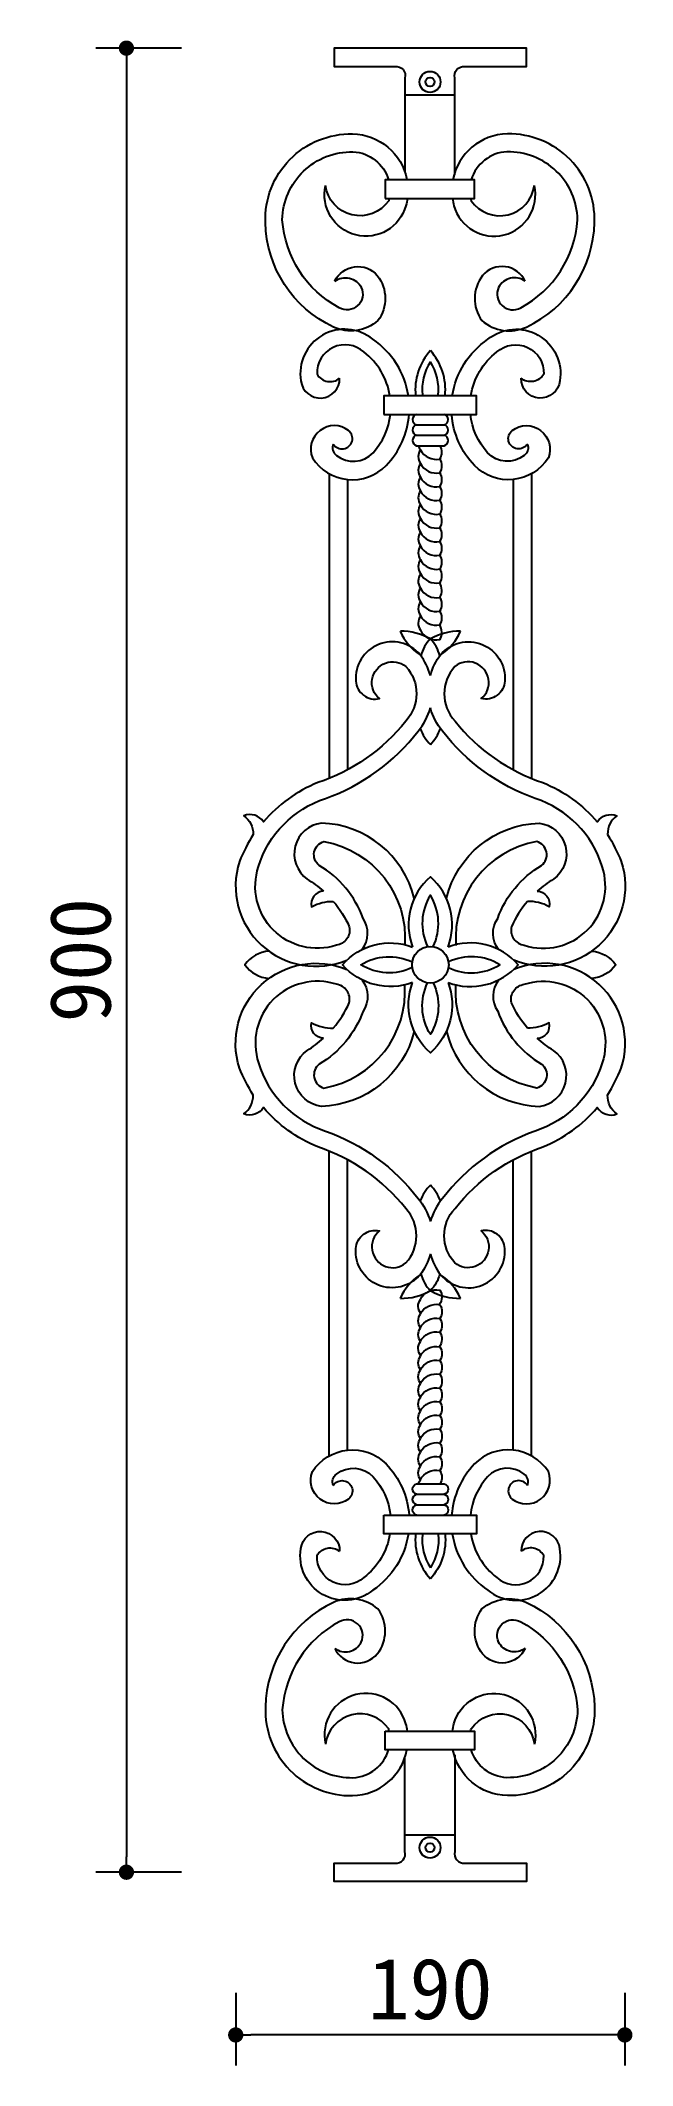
# Model space of a CAD drawing. Extents: x 117 to 408, y 2473 to 3468.
import ezdxf

# ---------------------------------------------------------------- set-up
doc = ezdxf.new("R2010")
doc.units = 0
doc.header["$LTSCALE"] = 0.85
doc.header["$MEASUREMENT"] = 0
doc.header["$PDMODE"] = 3
doc.header["$PDSIZE"] = 15
doc.layers.get('0').update_dxf_attribs({"color": 3, "linetype": 'CONTINUOUS'})
doc.layers.get('DEFPOINTS').update_dxf_attribs({"linetype": 'CONTINUOUS'})
for name, color, linetype in [('3', 3, 'CONTINUOUS'), ('4', 4, 'CONTINUOUS'), ('7', 7, 'CONTINUOUS'), ('F', 4, 'CONTINUOUS')]:
    doc.layers.add(name, color=color, linetype=linetype)
doc.styles.add('HZ', font='')
doc.styles.get("Standard").update_dxf_attribs({"font": 'ISOCP'})
doc.styles.get('HZ').set_extended_font_data('仿宋_GB2312')
doc.dimstyles.new('ISO-25_WS', dxfattribs={"dimscale": 10, "dimtxt": 2.5, "dimasz": 2.5, "dimexe": 1.25, "dimexo": 0.625, "dimtad": 1, "dimdec": 4, "dimtxsty": 'STANDARD', "dimcen": 2.5, "dimazin": 3, "dimtfac": 1, "dimtdec": 4, "dimtmove": 0, "dimatfit": 3, "dimtolj": 1, "dimtzin": 0})

# ---------------------------------------------------------------- blocks, each defined once
blk = doc.blocks.new('_DOT')
at = {"color": 0, "linetype": 'BYBLOCK'}
blk.add_line((-0.5, 0), (-1, 0), dxfattribs=at)
at = {"color": 0, "linetype": 'BYBLOCK', "const_width": 0.5}
blk.add_lwpolyline([(-0.25, 0, 1), (0.25, 0, 1)], format="xyb", close=True, dxfattribs=at)
blk = doc.blocks.new('*D2')
at = {"color": 0, "linetype": 'BYBLOCK'}
for p, q in [((38254.45, -34649.76), (38212.36, -34649.76)), ((38227.36, -34657.26), (38227.36, -35537.99)), ((38254.45, -35545.49), (38212.36, -35545.49))]:
    blk.add_line(p, q, dxfattribs=at)
at = {"layer": 'DEFPOINTS', "color": 0, "linetype": 'BYBLOCK'}
for p in [(38269.45, -34649.76), (38227.36, -35545.49), (38269.45, -35545.49)]:
    blk.add_point(p, dxfattribs=at)
at = {"color": 0, "linetype": 'BYBLOCK', "xscale": 7.5, "yscale": 7.5, "zscale": 7.5}
for p, rotation in [((38227.36, -34649.76), 90), ((38227.36, -35545.49), 270)]:
    blk.add_blockref('_DOT', p, dxfattribs=dict(at, rotation=rotation))
at = {"color": 0, "linetype": 'BYBLOCK', "insert": (38204.86, -35097.63), "char_height": 30, "attachment_point": 5, "rotation": 90, "style": 'HZ'}
blk.add_mtext('\\A1;900', dxfattribs=at)
blk = doc.blocks.new('DOT')
at = {"color": 0, "linetype": 'BYBLOCK'}
blk.add_line((-0.35, 0), (-1, 0), dxfattribs=at)
at = {"color": 0, "linetype": 'BYBLOCK', "const_width": 0.35}
blk.add_lwpolyline([(-0.175, 0, 1), (0.175, 0, 1)], format="xyb", close=True, dxfattribs=at)
blk = doc.blocks.new('*D3')
at = {"color": 0, "linetype": 'BYBLOCK'}
for p, q in [((38281.04, -35604.78), (38281.04, -35640.4)), ((38472.13, -35604.78), (38472.13, -35640.4)), ((38464.63, -35625.4), (38288.54, -35625.4))]:
    blk.add_line(p, q, dxfattribs=at)
at = {"layer": 'DEFPOINTS', "color": 0, "linetype": 'BYBLOCK'}
for p in [(38281.04, -35589.78), (38472.13, -35589.78), (38281.04, -35625.4)]:
    blk.add_point(p, dxfattribs=at)
at = {"color": 0, "linetype": 'BYBLOCK', "xscale": 7.5, "yscale": 7.5, "zscale": 7.5, "rotation": 180}
blk.add_blockref('_DOT', (38281.04, -35625.4), dxfattribs=at)
at = {"color": 0, "linetype": 'BYBLOCK', "xscale": 7.5, "yscale": 7.5, "zscale": 7.5}
blk.add_blockref('_DOT', (38472.13, -35625.4), dxfattribs=at)
at = {"color": 0, "linetype": 'BYBLOCK', "insert": (38376.59, -35602.9), "char_height": 30, "attachment_point": 5, "style": 'HZ'}
blk.add_mtext('\\A1;190', dxfattribs=at)

msp = doc.modelspace()

# ---------------------------------------------------------------- linework, layer by layer
at = {"layer": '3'}
for points in [[(312.33, 3293.58, 0.170211), (308.46, 3309.87)], [(312.33, 2734.04, -0.170211), (308.46, 2717.75)]]:
    msp.add_lwpolyline(points, format="xyb", dxfattribs=at)
for centre in [(308.3, 3447.34), (308.3, 2580.29)]:
    msp.add_circle(centre, 2.18, dxfattribs=at)
for centre, start, end in [((329.75, 3296.21), 147.31191, 185.95106), ((329.75, 2731.42), 174.04894, 212.68809)]:
    msp.add_arc(centre, 25.3, start, end, dxfattribs=at)
at = {"layer": '4'}
for p, q in [((296, 3441.08), (320.51, 3441.08)), ((296, 2586.55), (320.51, 2586.55))]:
    msp.add_line(p, q, dxfattribs=at)
for points in [[(320.51, 3401.72), (320.51, 3449.31, -0.520284), (325.38, 3454.93), (355.63, 3454.93), (355.63, 3463.93), (261.28, 3463.93), (261.28, 3454.93), (291.14, 3454.93, -0.520284), (296, 3449.31), (296, 3403)], [(261.5, 3349.5, -0.548799), (282.42, 3352.21, -0.335671), (282.72, 3330.12, -0.291986), (260.88, 3326.94, -0.284648), (227.45, 3378.26, -0.430748), (270.25, 3421.82, -0.353845), (296.98, 3399.28)], [(355.01, 3349.5, 0.548799), (334.08, 3352.21, 0.335671), (333.79, 3330.12, 0.291986), (355.63, 3326.94, 0.284648), (389.06, 3378.26, 0.430748), (346.26, 3421.82, 0.353845), (319.52, 3399.28)], [(261.5, 3349.5, -0.462354), (274.56, 3346.4, -0.72332), (263.7, 3336.42, -0.257953), (235.77, 3379.66, -0.41448), (270.44, 3412.99, -0.323179), (287.92, 3399.28)], [(355.01, 3349.5, 0.462354), (341.94, 3346.4, 0.72332), (352.81, 3336.42, 0.257953), (380.74, 3379.66, 0.41448), (346.06, 3412.99, 0.323179), (328.58, 3399.28)], [(297.21, 3390.15, -0.032972), (296.47, 3386.56, -0.977912), (256.96, 3396.51)], [(288.27, 3390.15, -0.015409), (287.99, 3389.01, -0.687049), (256.96, 3396.51)], [(319.29, 3390.15, 0.032972), (320.04, 3386.56, 0.977912), (359.54, 3396.51)], [(328.24, 3390.15, 0.015409), (328.51, 3389.01, 0.687049), (359.54, 3396.51)], [(297.66, 3293.24, 0.209452), (280.2, 3320.94, 0.693418), (244.88, 3300.51, 0.951761), (263.91, 3301.84)], [(319.25, 3293.24, -0.209452), (336.71, 3320.94, -0.693418), (372.04, 3300.51, -0.951761), (353, 3301.84)], [(288.6, 3293.24, 0.191649), (275.79, 3314.72, 0.667317), (252.8, 3303.89, 0.466735), (263.91, 3301.84)], [(328.31, 3293.24, -0.191649), (341.12, 3314.72, -0.667317), (364.11, 3303.89, -0.466735), (353, 3301.84)], [(260.78, 3269.5, 1.179981), (268.3, 3276.17, 0.759911), (250.51, 3262.71, 0.480445), (286.79, 3258.96, 0.173806), (298, 3284.1)], [(260.78, 3269.5, 0.334575), (262.34, 3263.94, 0.391736), (280.33, 3265.23, 0.156678), (288.82, 3284.1)], [(356.13, 3269.5, -1.179981), (348.62, 3276.17, -0.759911), (366.4, 3262.71, -0.480445), (330.13, 3258.96, -0.173806), (318.92, 3284.1)], [(356.13, 3269.5, -0.334575), (354.58, 3263.94, -0.391736), (336.58, 3265.23, -0.156678), (328.09, 3284.1)], [(308.46, 3155.83, 0.09573), (303.41, 3166.05, 0.729338), (271.9, 3153.13, 0.464105), (283.5, 3144.5, -0.282523), (279.95, 3154.03, -0.581686), (296.43, 3160.26, -0.392533), (296.34, 3133.49, -0.14608), (253.22, 3103.26, 0.118985), (226.49, 3083.96, 0.357899), (216.82, 3087.02, -0.257012), (221.42, 3077.83, 0.031745), (214.69, 3064.56, 0.640037), (267.52, 3016.15)], [(308.46, 3155.83, -0.09573), (313.5, 3166.05, -0.729338), (345.02, 3153.13, -0.464105), (333.42, 3144.5, 0.282523), (336.96, 3154.03, 0.581686), (320.48, 3160.26, 0.392533), (320.57, 3133.49, 0.14608), (363.69, 3103.26, -0.118985), (390.43, 3083.96, -0.357899), (400.1, 3087.02, 0.257012), (395.5, 3077.83, -0.031745), (402.23, 3064.56, -0.640037), (349.39, 3016.15)], [(260.79, 3044.94, -0.070173), (268.65, 3032.49, -0.43847), (262.33, 3023.38, -0.615123), (224.07, 3062, -0.243685), (256.94, 3095.48, 0.144409), (302.47, 3128.54, 0.108344), (308.46, 3139.93)], [(356.13, 3044.94, 0.070173), (348.26, 3032.49, 0.43847), (354.58, 3023.38, 0.615123), (392.84, 3062, 0.243685), (359.98, 3095.48, -0.144409), (314.44, 3128.54, -0.108344), (308.46, 3139.93)], [(300.57, 3046.48, 0.335308), (254.96, 3083.39, 0.680558), (247.96, 3055.89, -0.047477), (255.97, 3049.92)], [(316.34, 3046.48, -0.335308), (361.96, 3083.39, -0.680558), (368.95, 3055.89, 0.047477), (360.94, 3049.92)], [(275.03, 3021.34, 0.320444), (275.4, 3036.6, 0.174767), (253.83, 3062.62, -0.608401), (256.17, 3074.34, -0.3855), (295.87, 3023.26)], [(341.88, 3021.34, -0.320444), (341.52, 3036.6, -0.174767), (363.09, 3062.62, 0.608401), (360.74, 3074.34, 0.3855), (321.04, 3023.26)], [(255.97, 3049.92, 0.480029), (250.12, 3042.32, -0.133848), (260.79, 3044.94)], [(360.94, 3049.92, -0.480029), (366.79, 3042.32, 0.133848), (356.13, 3044.94)], [(308.46, 2871.8, -0.09573), (303.41, 2861.58, -0.729338), (271.9, 2874.49, -0.464105), (283.5, 2883.13, 0.282523), (279.95, 2873.6, 0.581686), (296.43, 2867.37, 0.392533), (296.34, 2894.13, 0.14608), (253.22, 2924.37, -0.118985), (226.49, 2943.66, -0.357899), (216.82, 2940.6, 0.257012), (221.42, 2949.8, -0.031745), (214.69, 2963.06, -0.640037), (267.52, 3011.47)], [(229.19, 3020.54, 0.221654), (217.39, 3013.81, 0.221654), (229.19, 3007.08)], [(308.46, 2871.8, 0.09573), (313.5, 2861.58, 0.729338), (345.02, 2874.49, 0.464105), (333.42, 2883.13, -0.282523), (336.96, 2873.6, -0.581686), (320.48, 2867.37, -0.392533), (320.57, 2894.13, -0.14608), (363.69, 2924.37, 0.118985), (390.43, 2943.66, 0.357899), (400.1, 2940.6, -0.257012), (395.5, 2949.8, 0.031745), (402.23, 2963.06, 0.640037), (349.39, 3011.47)], [(387.72, 3020.54, -0.221654), (399.52, 3013.81, -0.221654), (387.72, 3007.08)], [(260.79, 2982.68, 0.070173), (268.65, 2995.13, 0.43847), (262.33, 3004.24, 0.615123), (224.07, 2965.63, 0.243685), (256.94, 2932.14, -0.144409), (302.47, 2899.08, -0.108344), (308.46, 2887.69)], [(275.03, 3006.28, -0.320444), (275.4, 2991.02, -0.174767), (253.83, 2965, 0.608401), (256.17, 2953.29, 0.3855), (295.87, 3004.36)], [(356.13, 2982.68, -0.070173), (348.26, 2995.13, -0.43847), (354.58, 3004.24, -0.615123), (392.84, 2965.63, -0.243685), (359.98, 2932.14, 0.144409), (314.44, 2899.08, 0.108344), (308.46, 2887.69)], [(341.88, 3006.28, 0.320444), (341.52, 2991.02, 0.174767), (363.09, 2965, -0.608401), (360.74, 2953.29, -0.3855), (321.04, 3004.36)], [(255.97, 2977.71, -0.480029), (250.12, 2985.3, 0.133848), (260.79, 2982.68)], [(360.94, 2977.71, 0.480029), (366.79, 2985.3, -0.133848), (356.13, 2982.68)], [(300.57, 2981.15, -0.335308), (254.96, 2944.24, -0.680558), (247.96, 2971.74, 0.047477), (255.97, 2977.71)], [(316.34, 2981.15, 0.335308), (361.96, 2944.24, 0.680558), (368.95, 2971.74, -0.047477), (360.94, 2977.71)], [(260.78, 2758.12, -1.179981), (268.3, 2751.45, -0.759911), (250.51, 2764.91, -0.480445), (286.79, 2768.67, -0.173806), (298, 2743.52)], [(356.13, 2758.12, 1.179981), (348.62, 2751.45, 0.759911), (366.4, 2764.91, 0.480445), (330.13, 2768.67, 0.173806), (318.92, 2743.52)], [(260.78, 2758.12, -0.334575), (262.34, 2763.69, -0.391736), (280.33, 2762.39, -0.156678), (288.82, 2743.52)], [(356.13, 2758.12, 0.334575), (354.58, 2763.69, 0.391736), (336.58, 2762.39, 0.156678), (328.09, 2743.52)], [(297.66, 2734.39, -0.209452), (280.2, 2706.68, -0.693418), (244.88, 2727.12, -0.951761), (263.91, 2725.78)], [(319.25, 2734.39, 0.209452), (336.71, 2706.68, 0.693418), (372.04, 2727.12, 0.951761), (353, 2725.78)], [(288.6, 2734.39, -0.191649), (275.79, 2712.91, -0.667317), (252.8, 2723.73, -0.466735), (263.91, 2725.78)], [(328.31, 2734.39, 0.191649), (341.12, 2712.91, 0.667317), (364.11, 2723.73, 0.466735), (353, 2725.78)], [(261.5, 2678.12, 0.548799), (282.42, 2675.41, 0.335671), (282.72, 2697.5, 0.291986), (260.88, 2700.68, 0.284648), (227.45, 2649.36, 0.430748), (270.25, 2605.8, 0.353845), (296.98, 2628.34)], [(355.01, 2678.12, -0.548799), (334.08, 2675.41, -0.335671), (333.79, 2697.5, -0.291986), (355.63, 2700.68, -0.284648), (389.06, 2649.36, -0.430748), (346.26, 2605.8, -0.353845), (319.52, 2628.34)], [(261.5, 2678.12, 0.462354), (274.56, 2681.22, 0.72332), (263.7, 2691.2, 0.257953), (235.77, 2647.97, 0.41448), (270.44, 2614.63, 0.323179), (287.92, 2628.34)], [(355.01, 2678.12, -0.462354), (341.94, 2681.22, -0.72332), (352.81, 2691.2, -0.257953), (380.74, 2647.97, -0.41448), (346.06, 2614.63, -0.323179), (328.58, 2628.34)], [(297.21, 2637.48, 0.032972), (296.47, 2641.06, 0.977912), (256.96, 2631.11)], [(319.29, 2637.48, -0.032972), (320.04, 2641.06, -0.977912), (359.54, 2631.11)], [(288.27, 2637.48, 0.015409), (287.99, 2638.61, 0.687049), (256.96, 2631.11)], [(328.24, 2637.48, -0.015409), (328.51, 2638.61, -0.687049), (359.54, 2631.11)], [(320.51, 2625.9), (320.51, 2578.32, 0.520284), (325.38, 2572.69), (355.63, 2572.69), (355.63, 2563.69), (261.28, 2563.69), (261.28, 2572.69), (291.14, 2572.69, 0.520284), (296, 2578.32), (296, 2624.62)]]:
    msp.add_lwpolyline(points, format="xyb", dxfattribs=at)
for points in [[(286.27, 3390.15), (330.15, 3390.15), (330.15, 3399.28), (286.27, 3399.28)], [(285.55, 3284.1), (331.15, 3284.1), (331.15, 3293.24), (285.55, 3293.24)], [(285.55, 2743.52), (331.15, 2743.52), (331.15, 2734.39), (285.55, 2734.39)], [(286.27, 2637.48), (330.15, 2637.48), (330.15, 2628.34), (286.27, 2628.34)]]:
    msp.add_lwpolyline(points, close=True, dxfattribs=at)
for centre in [(308.3, 3447.34), (308.3, 2580.29)]:
    msp.add_circle(centre, 5.15, dxfattribs=at)
for centre, start, end in [((326.03, 2888.97), 136.48904, 158.56875), ((290.88, 2888.97), 21.43125, 43.51096)]:
    msp.add_arc(centre, 24.23, start, end, dxfattribs=at)
at = {"layer": '7'}
for p, q in [((258.75, 3254.97), (258.75, 3105.29)), ((267.75, 3252.12), (267.75, 3109.52)), ((349.17, 3252.12), (349.17, 3109.52)), ((358.17, 3254.97), (358.17, 3105.29)), ((258.75, 2772.65), (258.75, 2922.33)), ((267.75, 2775.5), (267.75, 2918.1)), ((349.17, 2775.5), (349.17, 2918.1)), ((358.17, 2772.65), (358.17, 2922.33))]:
    msp.add_line(p, q, dxfattribs=at)
for points in [[(315.68, 3293.24, 0.212566), (308.46, 3315.41)], [(301.71, 3284.1, 0.773092), (301.71, 3278.97), (315.21, 3278.97, 0.773479), (315.21, 3284.1)], [(301.71, 3278.97, 0.773092), (301.71, 3273.83), (315.21, 3273.83, 0.773479), (315.21, 3278.97)], [(301.71, 3273.83, 0.773092), (301.71, 3268.69), (315.21, 3268.69, 0.773479), (315.21, 3273.83)], [(303.57, 3266.74, 0.318487), (303.57, 3259.99, 0.338683), (313.12, 3255.42, 0.29344), (313.12, 3262.17)], [(302.67, 3268.69, 0.092969), (303.57, 3266.74, 0.338683), (313.12, 3262.17, 0.281989), (313.26, 3268.69)], [(303.57, 3259.99, 0.318487), (303.57, 3253.24, 0.338683), (313.12, 3248.67, 0.29344), (313.12, 3255.42)], [(303.57, 3253.24, 0.318487), (303.57, 3246.49, 0.338683), (313.12, 3241.92, 0.29344), (313.12, 3248.67)], [(303.57, 3246.49, 0.318487), (303.57, 3239.74, 0.338683), (313.12, 3235.17, 0.29344), (313.12, 3241.92)], [(303.57, 3239.74, 0.318487), (303.57, 3232.99, 0.338683), (313.12, 3228.42, 0.29344), (313.12, 3235.17)], [(303.57, 3232.99, 0.318487), (303.57, 3226.24, 0.338683), (313.12, 3221.67, 0.29344), (313.12, 3228.42)], [(303.57, 3226.24, 0.318487), (303.57, 3219.49, 0.338683), (313.12, 3214.92, 0.29344), (313.12, 3221.67)], [(303.57, 3219.49, 0.318487), (303.57, 3212.74, 0.338683), (313.12, 3208.17, 0.29344), (313.12, 3214.92)], [(303.57, 3212.74, 0.318487), (303.57, 3205.99, 0.338683), (313.12, 3201.42, 0.29344), (313.12, 3208.17)], [(303.75, 3205.79, 0.33261), (303.57, 3198.8, 0.338683), (313.12, 3194.23, 0.314441), (312.85, 3201.37)], [(303.57, 3198.8, 0.318487), (303.57, 3192.05, 0.338683), (313.12, 3187.48, 0.29344), (313.12, 3194.23)], [(303.57, 3192.05, 0.318487), (303.57, 3185.3, 0.338683), (313.12, 3180.73, 0.29344), (313.12, 3187.48)], [(303.75, 3185.1, 0.33261), (303.57, 3178.11, 0.338683), (313.12, 3173.54, 0.314441), (312.85, 3180.68)], [(313.06, 3165.45, 0.149534), (308.34, 3173.91)], [(309.83, 3022.71, 0.255785), (308.46, 3047.95, 0.255785), (307.08, 3022.71)], [(299.56, 3012.44, -0.255785), (274.32, 3013.81, -0.255785), (299.56, 3015.18)], [(317.35, 3012.44, 0.255785), (342.6, 3013.81, 0.255785), (317.35, 3015.18)], [(309.83, 3004.92, -0.255785), (308.46, 2979.67, -0.255785), (307.08, 3004.92)], [(303.75, 2842.52, -0.33261), (303.57, 2849.51, -0.338683), (313.12, 2854.08, -0.314441), (312.85, 2846.94)], [(313.06, 2862.17, -0.149534), (308.34, 2853.72)], [(303.57, 2835.57, -0.318487), (303.57, 2842.32, -0.338683), (313.12, 2846.89, -0.29344), (313.12, 2840.14)], [(303.57, 2828.82, -0.318487), (303.57, 2835.57, -0.338683), (313.12, 2840.14, -0.29344), (313.12, 2833.39)], [(303.75, 2821.84, -0.33261), (303.57, 2828.82, -0.338683), (313.12, 2833.39, -0.314441), (312.85, 2826.25)], [(303.57, 2814.89, -0.318487), (303.57, 2821.64, -0.338683), (313.12, 2826.21, -0.29344), (313.12, 2819.46)], [(303.57, 2808.14, -0.318487), (303.57, 2814.89, -0.338683), (313.12, 2819.46, -0.29344), (313.12, 2812.71)], [(303.57, 2801.39, -0.318487), (303.57, 2808.14, -0.338683), (313.12, 2812.71, -0.29344), (313.12, 2805.96)], [(303.57, 2794.64, -0.318487), (303.57, 2801.39, -0.338683), (313.12, 2805.96, -0.29344), (313.12, 2799.21)], [(303.57, 2787.89, -0.318487), (303.57, 2794.64, -0.338683), (313.12, 2799.21, -0.29344), (313.12, 2792.46)], [(303.57, 2781.14, -0.318487), (303.57, 2787.89, -0.338683), (313.12, 2792.46, -0.29344), (313.12, 2785.71)], [(303.57, 2774.39, -0.318487), (303.57, 2781.14, -0.338683), (313.12, 2785.71, -0.29344), (313.12, 2778.96)], [(303.57, 2767.64, -0.318487), (303.57, 2774.39, -0.338683), (313.12, 2778.96, -0.29344), (313.12, 2772.21)], [(303.57, 2760.89, -0.318487), (303.57, 2767.64, -0.338683), (313.12, 2772.21, -0.29344), (313.12, 2765.46)], [(302.67, 2758.93, -0.092969), (303.57, 2760.89, -0.338683), (313.12, 2765.46, -0.281989), (313.26, 2758.93)], [(301.71, 2753.79, -0.773092), (301.71, 2758.93), (315.21, 2758.93, -0.773479), (315.21, 2753.79)], [(301.71, 2748.66, -0.773092), (301.71, 2753.79), (315.21, 2753.79, -0.773479), (315.21, 2748.66)], [(301.71, 2743.52, -0.773092), (301.71, 2748.66), (315.21, 2748.66, -0.773479), (315.21, 2743.52)], [(315.68, 2734.39, -0.212566), (308.46, 2712.21)]]:
    msp.add_lwpolyline(points, format="xyb", dxfattribs=at)
for centre, radius, start, end in [((329.75, 3296.21), 28.67, 137.94899, 185.95106), ((317.04, 3187.29), 25.24, 202.45411, 237.32385), ((293.96, 3148.15), 29.5, 60.56151, 90.47368), ((320.03, 3161.97), 16.55, 133.8219, 167.84052), ((322.96, 3148.15), 29.5, 89.52632, 119.43849), ((299.88, 3187.29), 25.24, 302.67615, 337.54589), ((326.03, 3138.65), 24.23, 201.43125, 223.51096), ((290.88, 3138.65), 24.23, 316.48904, 338.56875), ((317.04, 2840.33), 25.24, 122.67615, 157.54589), ((320.03, 2865.66), 16.55, 192.15948, 226.1781), ((299.88, 2840.33), 25.24, 22.45411, 57.32385), ((293.96, 2879.48), 29.5, 269.52632, 299.43849), ((322.96, 2879.48), 29.5, 240.56151, 270.47368), ((329.75, 2731.42), 28.67, 174.04894, 222.05101)]:
    msp.add_arc(centre, radius, start, end, dxfattribs=at)
at = {"layer": 'F'}
for points in [[(317.14, 3022.5, 0.314677), (308.46, 3057, 0.314677), (299.77, 3022.5)], [(299.77, 3005.13, -0.314677), (265.26, 3013.81, -0.314677), (299.77, 3022.5)], [(317.14, 3005.13, 0.314677), (351.65, 3013.81, 0.314677), (317.14, 3022.5)], [(317.14, 3005.13, -0.314677), (308.46, 2970.62, -0.314677), (299.77, 3005.13)], [(317.14, 3005.13, -0.314677), (308.46, 2970.62, -0.314677), (299.77, 3005.13)], [(309.83, 3004.92, -0.255785), (308.46, 2979.67, -0.255785), (307.08, 3004.92)]]:
    msp.add_lwpolyline(points, format="xyb", dxfattribs=at)
msp.add_circle((308.46, 3013.81), 9, dxfattribs=at)

# ---------------------------------------------------------------- dimensions: what is measured, and where the dimension line sits
at = {"layer": '3'}
dim = msp.add_linear_dim(base=(159.2, 2568.19), p1=(201.3, 3463.93), p2=(201.3, 2568.19), angle=90, text='900', dimstyle='ISO-25_WS', override={"dimscale": 15, "dimtxt": 2, "dimasz": 0.5, "dimexe": 1, "dimexo": 1, "dimgap": 0.5, "dimdec": 0, "dimzin": 0, "dimtxsty": 'HZ', "dimblk": 'DOT', "dimblk1": 'DOT', "dimblk2": 'DOT', "dimsah": 1, "dimcen": 0, "dimtfac": 0.5, "dimtdec": 0, "dimtix": 1, "dimtofl": 0}, dxfattribs=at)
dim.commit()
dim.dimension.update_dxf_attribs({"geometry": '*D2', "text_midpoint": (136.7, 3016.06), "insert": (-38068.16, 38113.69)})
dim = msp.add_linear_dim(base=(212.88, 2488.29), p1=(403.97, 2523.91), p2=(212.88, 2523.91), text='190', dimstyle='ISO-25_WS', override={"dimscale": 15, "dimtxt": 2, "dimasz": 0.5, "dimexe": 1, "dimexo": 1, "dimgap": 0.5, "dimdec": 0, "dimzin": 0, "dimtxsty": 'HZ', "dimblk": 'DOT', "dimblk1": 'DOT', "dimblk2": 'DOT', "dimsah": 1, "dimcen": 0, "dimtfac": 0.5, "dimtdec": 0, "dimtix": 1, "dimtofl": 0}, dxfattribs=at)
dim.commit()
dim.dimension.update_dxf_attribs({"geometry": '*D3', "text_midpoint": (308.43, 2510.79), "insert": (-38068.16, 38113.69)})

doc.saveas('drawing.dxf')
